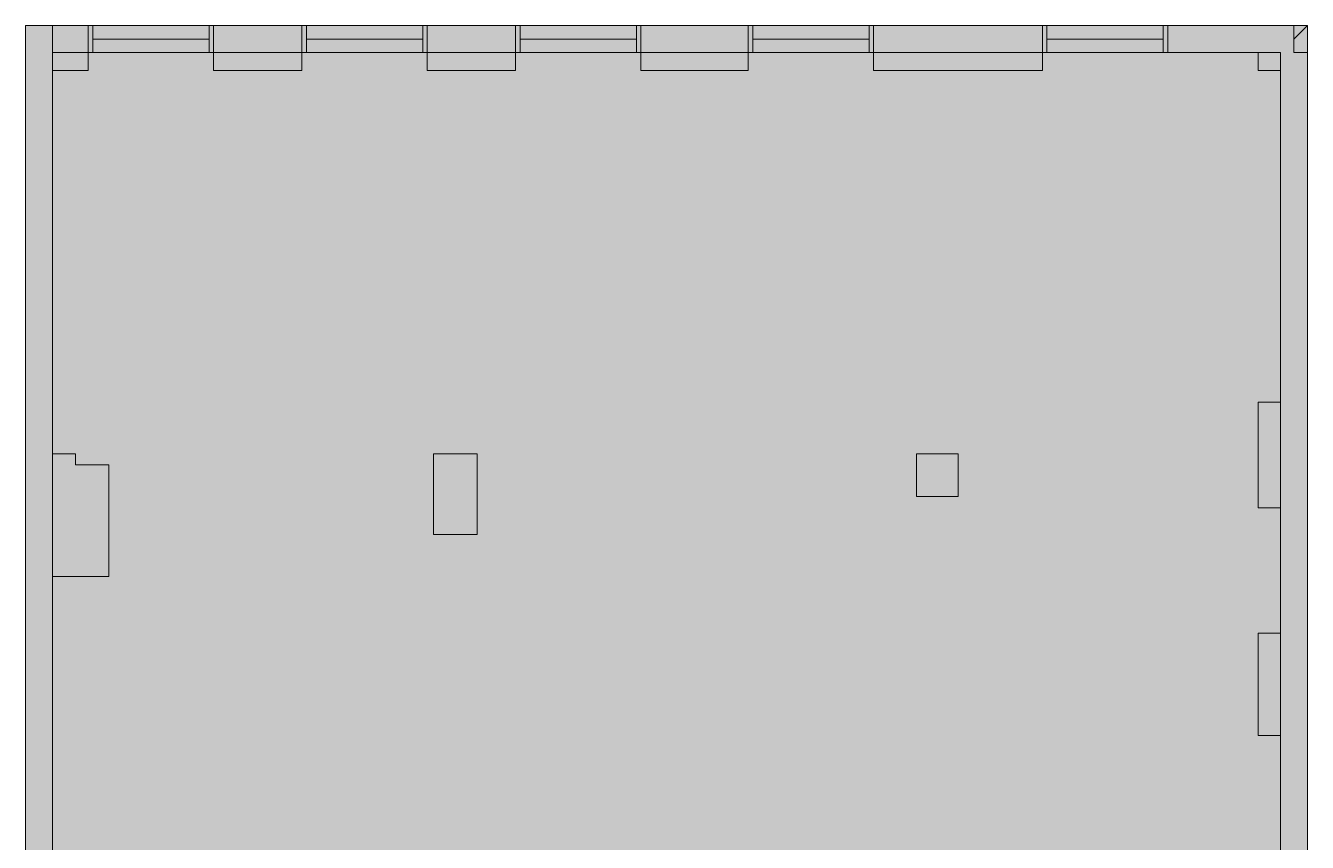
# Model space of a CAD drawing. Header units: inches. Extents: x 0 to 1536, y 72 to 1354.
# Drawn here: x 0 to 573, y 989 to 1354 of the extents above; entities that cross this region are included whole.
import ezdxf

# ---------------------------------------------------------------- set-up
doc = ezdxf.new("R2010")
doc.units = ezdxf.units.IN
doc.header["$MEASUREMENT"] = 0
for name, color, linetype, lineweight in [('1600 K ST 6th Floor-Clean-REVISED_dwg', 8, 'Continuous', 9), ('A-Cols-Bldg', 7, 'Continuous', 9), ('A-DETL', 90, 'Continuous', 9), ('A-DETL-GENF', 92, 'Continuous', 9), ('A-Glaz-Exst', 7, 'Continuous', 9), ('A-WALL', 113, 'Continuous', 13), ('A-Wall-Exst', 7, 'Continuous', 9), ('A-WALL-PATT', 111, 'Continuous', 13)]:
    doc.layers.add(name, color=color, linetype=linetype, lineweight=lineweight)

# ---------------------------------------------------------------- blocks, each defined once
blk = doc.blocks.new('1600 K ST 6th Floor-Clean-REVISED_dwg-7023626-Level XX  POWER _ SIGNAL')
at = {"layer": 'A-Cols-Bldg'}
h = blk.add_hatch(color=256, dxfattribs=at)
h.paths.add_polyline_path([(550.9, 832.75), (560.9, 832.75), (560.9, 878.5), (550.9, 878.5)], flags=0)
h.paths.add_polyline_path([(560.9, 934.62), (560.9, 980.37), (550.9, 980.37), (550.9, 934.62)], flags=0)
h.paths.add_polyline_path([(398, 938.5), (398, 956.5), (373.5, 956.5), (373.5, 938.5)], flags=0)
h.paths.add_polyline_path([(120.4, 939.5), (144, 939.5), (144, 955.33), (114, 955.33), (114, 939.5)], flags=0)
h.paths.add_polyline_path([(550.9, 1036.5), (560.9, 1036.5), (560.9, 1082.25), (550.9, 1082.25), (550.9, 1052.16)], flags=0)
h.paths.add_polyline_path([(12, 1107.62), (37.25, 1107.62), (37.25, 1157.37), (22.25, 1157.37), (22.25, 1162.37), (12, 1162.37), (12, 1157.37)], flags=0)
h.paths.add_polyline_path([(201.75, 1126.37), (201.75, 1162.37), (182.25, 1162.37), (182.25, 1126.37)], flags=0)
h.paths.add_polyline_path([(560.9, 1138.25), (560.9, 1185.37), (550.9, 1185.37), (550.9, 1138.25)], flags=0)
h.paths.add_polyline_path([(416.75, 1143.25), (416.75, 1162.37), (398.25, 1162.37), (398.25, 1143.25)], flags=0)
h.paths.add_polyline_path([(123.5, 1333.62), (123.5, 1341.62), (84, 1341.62), (84, 1333.62), (120.4, 1333.62)], flags=0)
h.paths.add_polyline_path([(289.6, 1333.62), (323, 1333.62), (323, 1341.62), (275, 1341.62), (275, 1333.62)], flags=0)
h.paths.add_polyline_path([(454.5, 1333.62), (454.5, 1341.62), (379, 1341.62), (379, 1333.62)], flags=0)
h.paths.add_polyline_path([(182.25, 1333.62), (219, 1333.62), (219, 1341.62), (179.5, 1341.62), (179.5, 1333.62)], flags=0)
h.paths.add_polyline_path([(12, 1333.62), (28, 1333.62), (28, 1341.62), (12, 1341.62), (12, 1335.12)], flags=0)
h.paths.add_polyline_path([(556.9, 1333.62), (560.9, 1333.62), (560.9, 1341.62), (550.9, 1341.62), (550.9, 1333.62)], flags=0)
for p, q in [((550.9, 1341.62), (550.9, 1333.62)), ((550.9, 1333.62), (560.9, 1333.62)), ((550.9, 1185.37), (560.9, 1185.37)), ((550.9, 1082.25), (560.9, 1082.25))]:
    blk.add_line(p, q, dxfattribs=at)
at = {"layer": 'A-Cols-Bldg', "flags": 128}
for points in [[(28, 1341.62), (28, 1333.62), (12, 1333.62)], [(84, 1341.62), (84, 1333.62), (123.5, 1333.62), (123.5, 1341.62)], [(179.5, 1341.62), (179.5, 1333.62), (219, 1333.62), (219, 1341.62)], [(275, 1341.62), (275, 1333.62), (323, 1333.62), (323, 1341.62)], [(379, 1341.62), (379, 1333.62), (454.5, 1333.62), (454.5, 1341.62)], [(560.9, 1138.25), (550.9, 1138.25), (550.9, 1185.37)], [(22.25, 1157.37), (22.25, 1162.37), (12, 1162.37)], [(12, 1107.62), (37.25, 1107.62), (37.25, 1157.37), (22.25, 1157.37)], [(560.9, 1036.5), (550.9, 1036.5), (550.9, 1082.25)]]:
    blk.add_lwpolyline(points, dxfattribs=at)
for points in [[(182.25, 1162.37), (182.25, 1126.37), (201.75, 1126.37), (201.75, 1162.37)], [(416.75, 1143.25), (398.25, 1143.25), (398.25, 1162.37), (416.75, 1162.37)]]:
    blk.add_lwpolyline(points, close=True, dxfattribs=at)
at = {"layer": 'A-Glaz-Exst'}
for p, q in [((30, 1353.62), (28, 1353.62)), ((84, 1353.62), (28, 1353.62)), ((82, 1353.62), (84, 1353.62)), ((125.5, 1353.62), (123.5, 1353.62)), ((179.5, 1353.62), (123.5, 1353.62)), ((177.5, 1353.62), (179.5, 1353.62)), ((221, 1353.62), (219, 1353.62)), ((275, 1353.62), (219, 1353.62)), ((273, 1353.62), (275, 1353.62)), ((325, 1353.62), (323, 1353.62)), ((379, 1353.62), (323, 1353.62)), ((377, 1353.62), (379, 1353.62)), ((456.5, 1353.62), (454.5, 1353.62)), ((510.5, 1353.62), (454.5, 1353.62)), ((508.5, 1353.62), (510.5, 1353.62)), ((84, 1341.62), (28, 1341.62)), ((179.5, 1341.62), (123.5, 1341.62)), ((275, 1341.62), (219, 1341.62)), ((379, 1341.62), (323, 1341.62)), ((510.5, 1341.62), (454.5, 1341.62))]:
    blk.add_line(p, q, dxfattribs=at)
at = {"layer": 'A-Glaz-Exst', "flags": 128}
for points in [[(28, 1341.62), (30, 1341.62), (30, 1353.62)], [(84, 1341.62), (82, 1341.62), (82, 1353.62)], [(123.5, 1341.62), (125.5, 1341.62), (125.5, 1353.62)], [(179.5, 1341.62), (177.5, 1341.62), (177.5, 1353.62)], [(219, 1341.62), (221, 1341.62), (221, 1353.62)], [(275, 1341.62), (273, 1341.62), (273, 1353.62)], [(323, 1341.62), (325, 1341.62), (325, 1353.62)], [(379, 1341.62), (377, 1341.62), (377, 1353.62)], [(454.5, 1341.62), (456.5, 1341.62), (456.5, 1353.62)], [(510.5, 1341.62), (508.5, 1341.62), (508.5, 1353.62)], [(82, 1347.63), (82, 1347.62), (30, 1347.62)], [(30, 1347.62), (82, 1347.62), (82, 1347.63), (30, 1347.63)], [(125.5, 1347.62), (125.5, 1347.63), (177.5, 1347.63), (177.5, 1347.62), (125.5, 1347.62), (125.5, 1347.63), (177.5, 1347.63), (177.5, 1347.62)], [(221, 1347.62), (221, 1347.63), (273, 1347.63), (273, 1347.62), (221, 1347.62), (221, 1347.63), (273, 1347.63), (273, 1347.62)], [(325, 1347.62), (325, 1347.63), (377, 1347.63), (377, 1347.62), (325, 1347.62), (325, 1347.63), (377, 1347.63), (377, 1347.62)], [(456.5, 1347.62), (456.5, 1347.63), (508.5, 1347.63), (508.5, 1347.62), (456.5, 1347.62), (456.5, 1347.63), (508.5, 1347.63), (508.5, 1347.62)]]:
    blk.add_lwpolyline(points, dxfattribs=at)
at = {"layer": 'A-Wall-Exst', "flags": 128}
blk.add_lwpolyline([(572.9, 1341.62), (572.9, 1353.62), (566.9, 1353.62)], dxfattribs=at)
at = {"layer": 'A-WALL-PATT', "color": 7, "lineweight": 9, "flags": 128}
blk.add_lwpolyline([(566.9, 1347.62), (572.9, 1353.62)], close=True, dxfattribs=at)

msp = doc.modelspace()

# ---------------------------------------------------------------- hatches: boundary and pattern name
at = {"layer": 'A-DETL-GENF'}
h = msp.add_hatch(color=9, dxfattribs=at)
h.paths.add_polyline_path([(226.89, 72), (229, 72), (229, 94), (251.4, 94), (251.4, 278), (207.4, 278.03), (207.4, 330.67), (206.65, 330.67), (206.65, 332.17), (208.15, 332.17), (208.15, 332.67), (209.65, 332.67), (209.65, 332.17), (211.4, 332.17), (211.4, 368.42), (209.65, 368.42), (209.65, 367.92), (208.15, 367.92), (208.15, 368.42), (206.65, 368.42), (206.65, 369.92), (207.4, 369.92), (207.4, 372.3), (50, 372.3), (50, 288.8), (12, 288.8), (12, 94), (59, 94), (59, 72), (115, 72), (115, 94), (173, 94), (173, 72), (211.4, 72)], flags=0)
h.paths.add_polyline_path([(0, 72), (12, 72), (12, 78), (0, 78), (0, 76.47)], flags=0)
h.paths.add_polyline_path([(140.33, 265.35), (125.37, 265.35), (125.37, 284.85), (162.62, 284.85), (162.62, 265.35)], flags=0)
h.paths.add_polyline_path([(46.5, 292.3), (46.5, 372.3), (12, 372.3), (12, 292.3), (36.48, 292.3)], flags=0)
h.paths.add_polyline_path([(203.4, 378.3), (203.4, 411.67), (200.09, 411.67), (200.09, 415.17), (203.4, 415.17), (203.4, 422.55), (211.4, 422.55), (211.4, 462.55), (203.4, 462.55), (203.4, 466.3), (12, 466.3), (12, 378.3), (166, 378.3), (166, 415.17), (172.09, 415.17), (172.09, 411.67), (169.5, 411.67), (169.5, 378.3), (181.19, 378.3)], flags=0)
h.paths.add_polyline_path([(120.4, 472.3), (122, 472.3), (122, 473.89), (121.25, 473.89), (121.25, 475.39), (122, 475.39), (122, 505.64), (121.25, 505.64), (121.25, 507.14), (122, 507.14), (121.98, 520.87), (103.5, 520.87), (103.5, 537.12), (108.5, 537.12), (108.5, 628.62), (12, 628.62), (12, 472.3), (118.06, 472.3)], flags=0)
h.paths.add_polyline_path([(128.35, 537.12), (203, 537.12), (203, 570.5), (211, 570.5), (211, 612.5), (203, 612.5), (203, 642.5), (114.5, 642.5), (114.5, 537.12), (128, 537.12)], flags=0)
h.paths.add_polyline_path([(108.5, 632.62), (108.5, 656.22), (12, 656.22), (12, 632.62), (92.85, 632.62)], flags=0)
h.paths.add_polyline_path([(203, 650.5), (203, 680.5), (211, 680.5), (211, 722.5), (203, 722.5), (203, 754.28), (114.5, 754.28), (114.5, 650.5), (164.13, 650.5)], flags=0)
h.paths.add_polyline_path([(53.77, 660.11), (108.5, 660.11), (108.5, 754.28), (104, 754.28), (104, 771.47), (120.5, 771.47), (120.5, 799), (120.4, 799), (120.4, 845.5), (12, 845.5), (12, 660.11)], flags=0)
h.paths.add_polyline_path([(400.01, 676.82), (453, 676.82), (453, 757.69), (547.9, 757.69), (547.9, 769.75), (560.9, 769.75), (560.9, 832.75), (550.9, 832.75), (550.9, 878.5), (560.9, 878.5), (560.9, 934.62), (550.9, 934.62), (550.9, 980.37), (560.9, 980.37), (560.9, 1036.5), (550.9, 1036.5), (550.9, 1082.25), (560.9, 1082.25), (560.9, 1138.25), (550.9, 1138.25), (550.9, 1185.37), (560.9, 1185.37), (560.9, 1333.62), (550.9, 1333.62), (550.9, 1341.62), (510.5, 1341.62), (510.5, 1353.62), (454.5, 1353.62), (454.5, 1333.62), (379, 1333.62), (379, 1353.62), (323, 1353.62), (323, 1333.62), (275, 1333.62), (275, 1353.62), (219, 1353.62), (219, 1333.62), (179.5, 1333.62), (179.5, 1353.62), (123.5, 1353.62), (123.5, 1333.62), (84, 1333.62), (84, 1353.62), (28, 1353.62), (28, 1333.62), (12, 1333.62), (12, 1162.37), (22.25, 1162.37), (22.25, 1157.37), (37.25, 1157.37), (37.25, 1107.62), (12, 1107.62), (12, 974.75), (74.5, 974.75), (74.5, 945.5), (114, 945.5), (114, 955.33), (144, 955.33), (144, 945.5), (209.4, 945.5), (209.4, 938.21), (203.4, 938.21), (203.4, 939.5), (173.5, 939.5), (173.5, 907.1), (203.4, 907.1), (203.4, 908.21), (209.4, 908.21), (209.4, 907.1), (289.6, 907.1), (289.6, 762.52), (369, 762.52), (369, 770.52), (395, 770.52), (395, 721.42), (331.1, 721.42), (331.1, 676.82), (395, 676.82)], flags=0)
h.paths.add_polyline_path([(331.1, 725.42), (391.5, 725.42), (391.5, 759.02), (331.1, 759.02), (331.1, 738.05)], flags=0)
h.paths.add_polyline_path([(166, 760.28), (203, 760.28), (203, 793), (168.03, 793), (168.03, 799), (134.03, 799), (134.03, 793), (126.5, 793), (126.5, 771.47), (166, 771.47)], flags=0)
h.paths.add_polyline_path([(120.5, 851.5), (203.4, 851.5), (203.4, 855.97), (202.65, 855.97), (202.65, 857.47), (203.4, 857.47), (203.4, 893.72), (202.65, 893.72), (202.65, 895.22), (203.4, 895.22), (203.4, 903.1), (169.5, 903.1), (169.5, 939.5), (12, 939.5), (12, 851.5), (120.4, 851.5)], flags=0)
h.paths.add_polyline_path([(373.5, 938.5), (373.5, 956.5), (398, 956.5), (398, 938.5)], flags=0)
h.paths.add_polyline_path([(12, 945.5), (70.5, 945.5), (70.5, 970.75), (12, 970.75)], flags=0)
h.paths.add_polyline_path([(182.25, 1126.37), (182.25, 1162.37), (201.75, 1162.37), (201.75, 1126.37)], flags=0)
h.paths.add_polyline_path([(416.75, 1143.25), (398.25, 1143.25), (398.25, 1162.37), (416.75, 1162.37)], flags=0)
h.paths.add_polyline_path([(572.9, 1341.62), (572.9, 1353.62), (566.9, 1353.62), (566.9, 1341.62)], flags=0)
h.paths.add_polyline_path([(0, 1341.62), (12, 1341.62), (12, 1353.62), (0, 1353.62)], flags=0)
at = {"layer": 'A-WALL-PATT', "lineweight": 9}
for points in [[(28, 1341.62), (28, 1353.62), (12, 1353.62), (12, 1341.62)], [(123.5, 1341.62), (123.5, 1353.62), (84, 1353.62), (84, 1341.62)], [(219, 1341.62), (219, 1353.62), (179.5, 1353.62), (179.5, 1341.62)], [(323, 1341.62), (323, 1353.62), (275, 1353.62), (275, 1341.62)], [(454.5, 1341.62), (454.5, 1353.62), (379, 1353.62), (379, 1341.62)], [(560.9, 1341.62), (566.9, 1341.62), (566.9, 1353.62), (510.5, 1353.62), (510.5, 1341.62)], [(0, 78), (12, 78), (12, 1341.62), (0, 1341.62), (0, 109.82)], [(572.9, 710.5), (572.9, 1341.62), (560.9, 1341.62), (560.9, 710.5)]]:
    msp.add_hatch(color=7, dxfattribs=at).paths.add_polyline_path(points, flags=0)

# ---------------------------------------------------------------- linework, layer by layer
at = {"layer": 'A-DETL'}
for p, q in [((0, 1353.62), (0, 72)), ((572.9, 1353.62), (0, 1353.62)), ((572.9, 757.69), (572.9, 1353.62))]:
    msp.add_line(p, q, dxfattribs=at)
at = {"layer": 'A-WALL'}
msp.add_line((0, 1353.62), (0, 1341.62), dxfattribs=at)
at = {"layer": 'A-WALL', "color": 55}
for p, q in [((28, 1353.62), (0, 1353.62)), ((12, 1341.62), (28, 1341.62))]:
    msp.add_line(p, q, dxfattribs=at)
at = {"layer": 'A-WALL', "color": 8, "lineweight": 20}
for p, q in [((12, 84), (12, 1353.62)), ((28, 1341.62), (28, 1353.62)), ((123.5, 1353.62), (84, 1353.62)), ((84, 1353.62), (84, 1341.62)), ((123.5, 1341.62), (123.5, 1353.62)), ((219, 1353.62), (179.5, 1353.62)), ((179.5, 1353.62), (179.5, 1341.62)), ((219, 1341.62), (219, 1353.62)), ((323, 1353.62), (275, 1353.62)), ((275, 1353.62), (275, 1341.62)), ((323, 1341.62), (323, 1353.62)), ((454.5, 1353.62), (379, 1353.62)), ((379, 1353.62), (379, 1341.62)), ((454.5, 1341.62), (454.5, 1353.62)), ((566.9, 1353.62), (510.5, 1353.62)), ((510.5, 1353.62), (510.5, 1341.62)), ((566.9, 1341.62), (566.9, 1353.62)), ((0, 1341.62), (0, 78)), ((84, 1341.62), (123.5, 1341.62)), ((179.5, 1341.62), (219, 1341.62)), ((275, 1341.62), (323, 1341.62)), ((379, 1341.62), (454.5, 1341.62)), ((510.5, 1341.62), (560.9, 1341.62)), ((560.9, 1341.62), (560.9, 710.5)), ((572.9, 1341.62), (566.9, 1341.62)), ((572.9, 710.5), (572.9, 1341.62))]:
    msp.add_line(p, q, dxfattribs=at)

# ---------------------------------------------------------------- block references
at = {"layer": '1600 K ST 6th Floor-Clean-REVISED_dwg', "color": 7}
msp.add_blockref('1600 K ST 6th Floor-Clean-REVISED_dwg-7023626-Level XX  POWER _ SIGNAL', (0, 0), dxfattribs=at)

doc.saveas('drawing.dxf')
